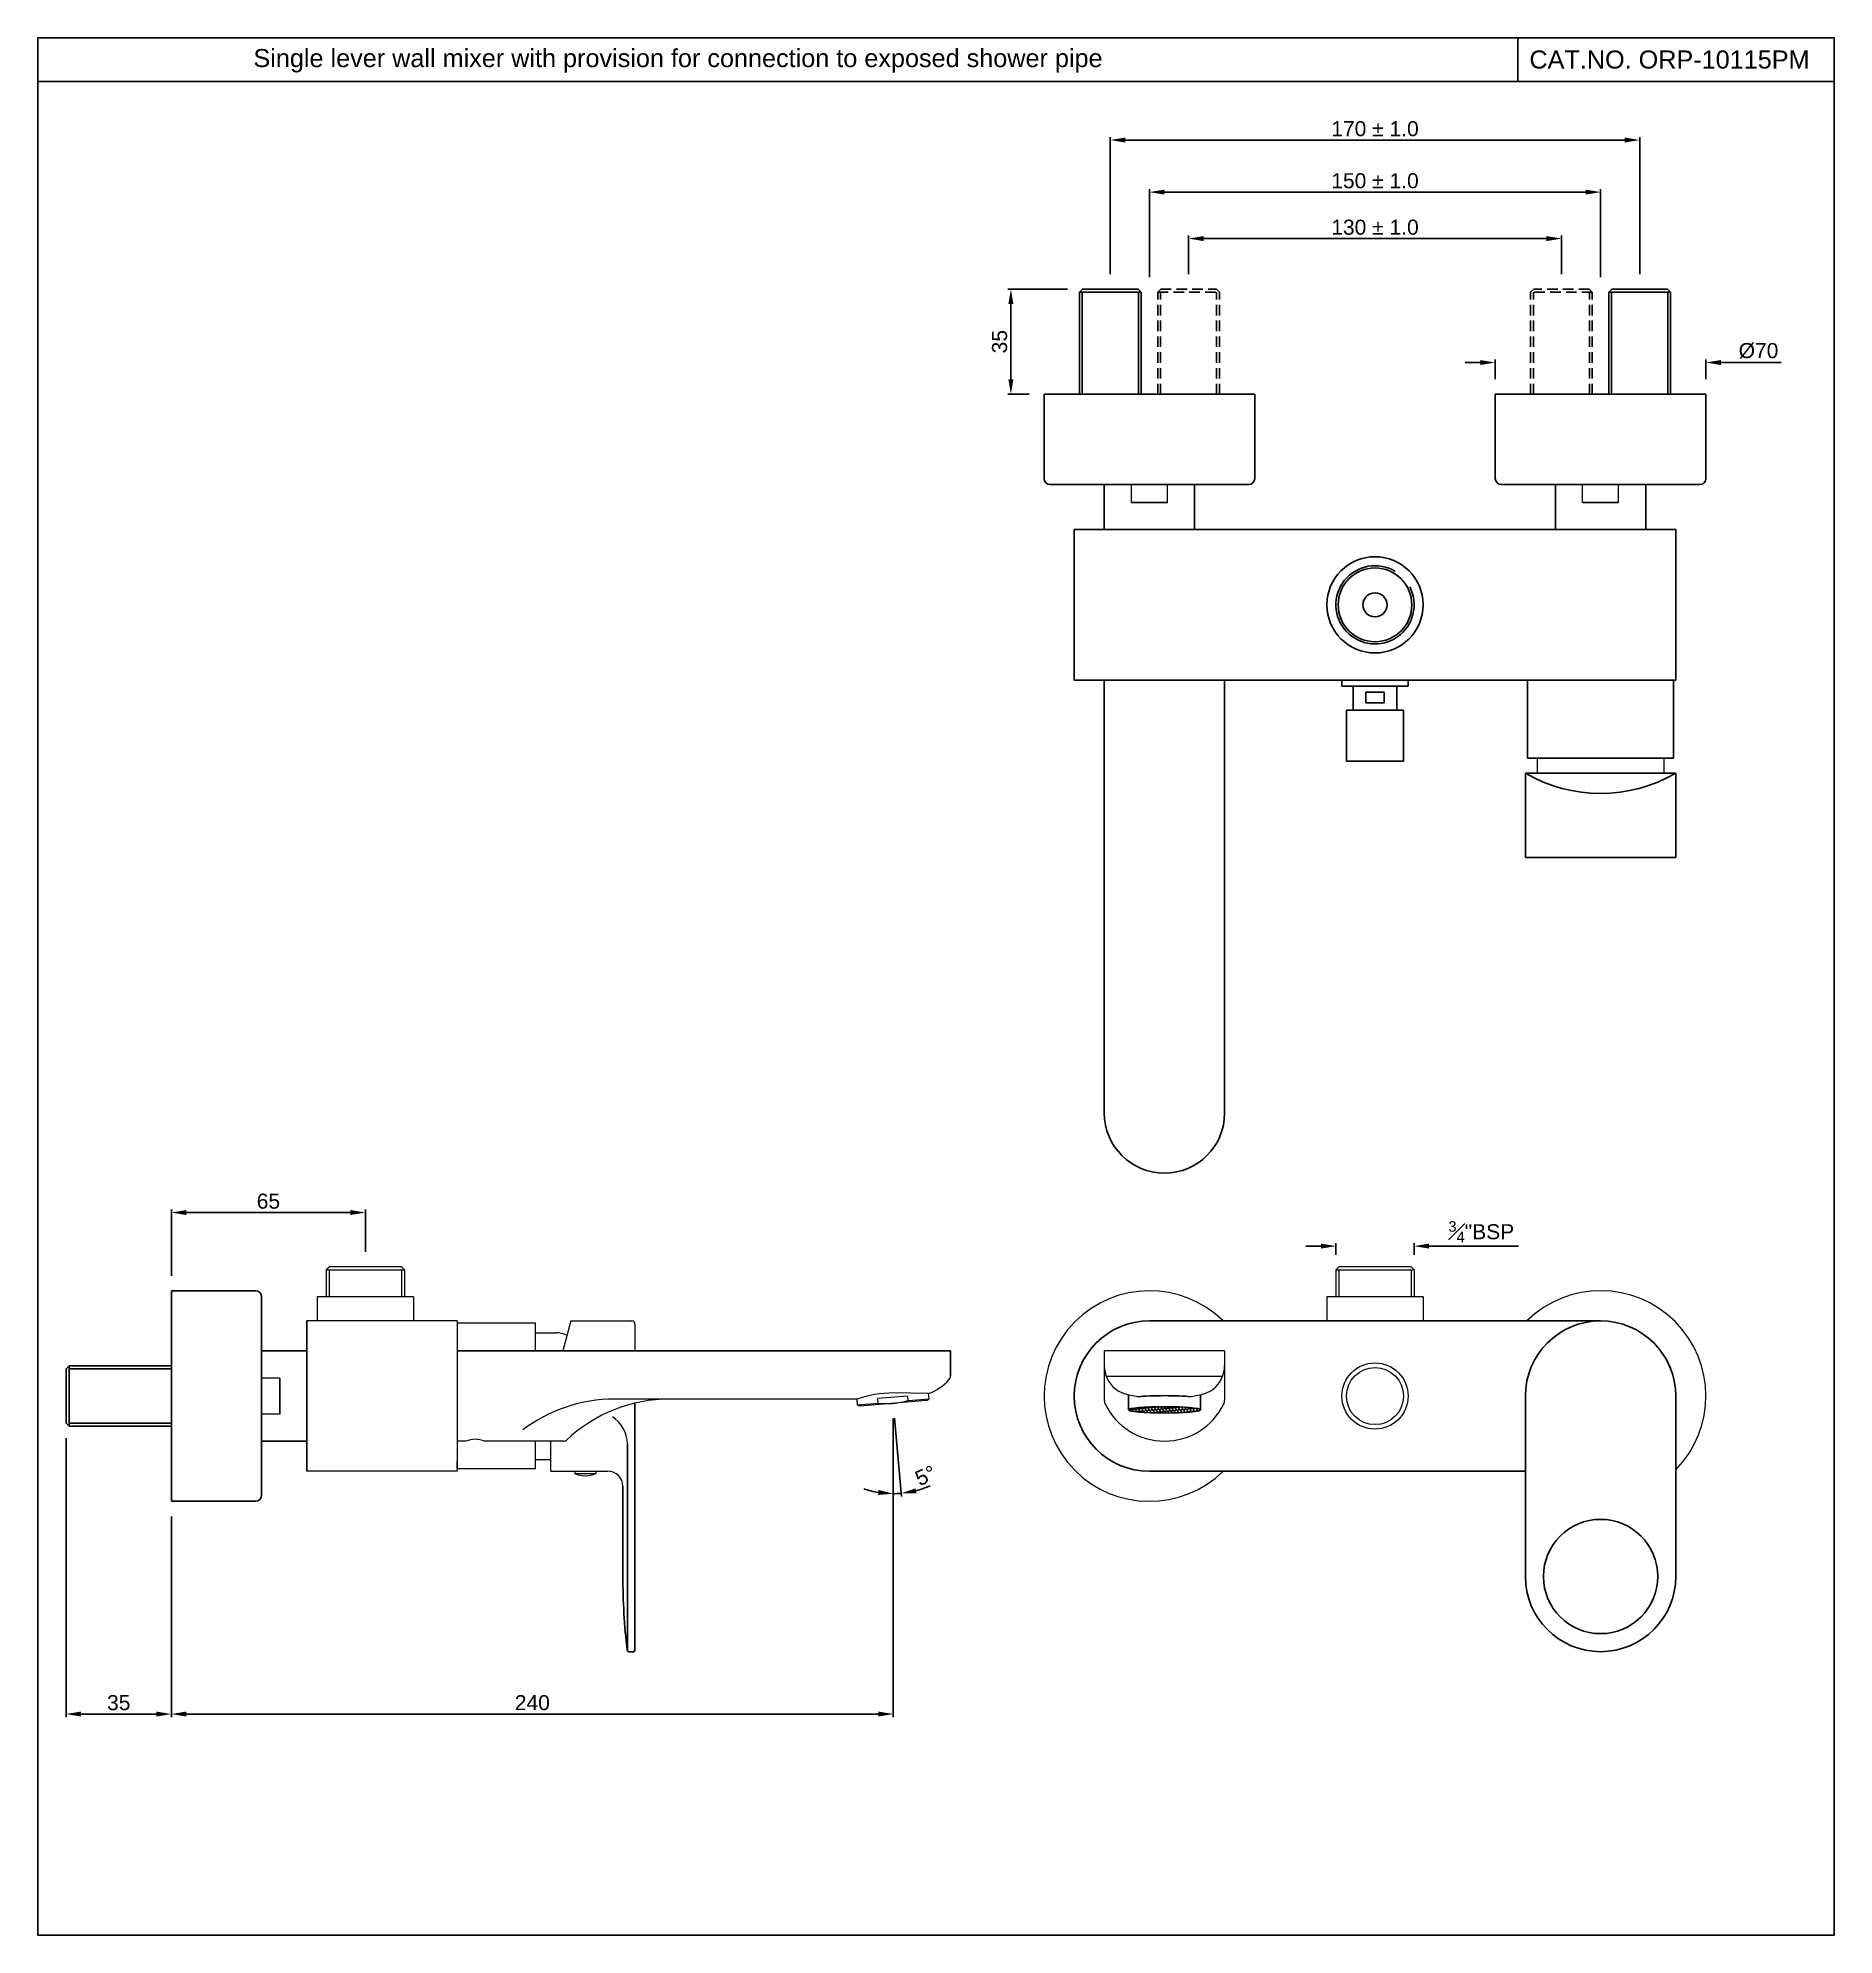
# Model space of a CAD drawing. Header units: inches. Extents: x 777 to 1374, y 329 to 960.
import ezdxf

# ---------------------------------------------------------------- set-up
doc = ezdxf.new("R2010")
doc.units = ezdxf.units.IN
doc.header["$MEASUREMENT"] = 0
doc.linetypes.add('HIDDEN2', pattern=[0.1875, 0.125, -0.0625])
doc.styles.get("Standard").update_dxf_attribs({"font": 'arial.ttf'})
doc.dimstyles.new('VIKAS', dxfattribs={"dimtxt": 5, "dimasz": 5, "dimexe": 1, "dimexo": 5, "dimgap": 1.2, "dimtad": 3, "dimdec": 1, "dimzin": 12, "dimdsep": 46, "dimtxsty": 'Standard', "dimcen": 0.5, "dimadec": 0, "dimazin": 3, "dimtfac": 1, "dimtdec": 1, "dimtofl": 0, "dimtmove": 0, "dimatfit": 1, "dimfxl": 1, "dimtolj": 1, "dimtzin": 0, "dimarcsym": 0})

# ---------------------------------------------------------------- blocks, each defined once
blk = doc.blocks.new('*D2')
at = {"color": 0, "lineweight": -2, "transparency": 16777216}
for p, q in [((1203.64, 558.43), (1198.64, 558.43)), ((1208.64, 555.57), (1208.64, 559.43)), ((1234.64, 555.57), (1234.64, 559.43)), ((1239.64, 558.43), (1269.31, 558.43))]:
    blk.add_line(p, q, dxfattribs=at)
at = {"color": 0, "transparency": 16777216}
for points in [[(1203.64, 559.27), (1203.64, 557.6), (1208.64, 558.43)], [(1239.64, 559.27), (1239.64, 557.6), (1234.64, 558.43)]]:
    blk.add_solid(points, dxfattribs=at)
at = {"layer": 'Defpoints', "color": 0, "transparency": 16777216}
for p in [(1234.64, 558.43), (1208.64, 550.57), (1234.64, 550.57)]:
    blk.add_point(p, dxfattribs=at)
at = {"color": 0, "transparency": 16777216, "insert": (1256.98, 563.22), "char_height": 5, "attachment_point": 5}
blk.add_mtext('\\A1;{\\H0.7x;\\S3#4;}"BSP', dxfattribs=at)
blk = doc.blocks.new('*D3')
at = {"color": 0, "lineweight": -2, "transparency": 16777216}
for p, q in [((786.49, 494.57), (786.49, 401.83)), ((821.49, 468.57), (821.49, 401.83)), ((791.49, 402.83), (816.49, 402.83))]:
    blk.add_line(p, q, dxfattribs=at)
at = {"color": 0, "transparency": 16777216}
for points in [[(791.49, 403.67), (791.49, 402), (786.49, 402.83)], [(816.49, 403.67), (816.49, 402), (821.49, 402.83)]]:
    blk.add_solid(points, dxfattribs=at)
at = {"layer": 'Defpoints', "color": 0, "transparency": 16777216}
for p in [(786.49, 499.57), (821.49, 473.57), (821.49, 402.83)]:
    blk.add_point(p, dxfattribs=at)
at = {"color": 0, "transparency": 16777216, "insert": (803.99, 406.59), "char_height": 5, "attachment_point": 5}
blk.add_mtext('\\A1;35', dxfattribs=at)
blk = doc.blocks.new('*D4')
at = {"color": 0, "lineweight": -2, "transparency": 16777216}
for p, q in [((1061.49, 501.15), (1061.49, 401.83)), ((821.49, 468.57), (821.49, 401.83)), ((826.49, 402.83), (1056.49, 402.83))]:
    blk.add_line(p, q, dxfattribs=at)
at = {"color": 0, "transparency": 16777216}
for points in [[(826.49, 403.67), (826.49, 402), (821.49, 402.83)], [(1056.49, 403.67), (1056.49, 402), (1061.49, 402.83)]]:
    blk.add_solid(points, dxfattribs=at)
at = {"layer": 'Defpoints', "color": 0, "transparency": 16777216}
for p in [(1061.49, 506.15), (821.49, 473.57), (1061.49, 402.83)]:
    blk.add_point(p, dxfattribs=at)
at = {"color": 0, "transparency": 16777216, "insert": (941.49, 406.59), "char_height": 5, "attachment_point": 5}
blk.add_mtext('\\A1;240', dxfattribs=at)
blk = doc.blocks.new('*D5')
at = {"color": 0, "lineweight": -2, "transparency": 16777216}
for p, q in [((1061.49, 501.15), (1061.49, 475.1)), ((1061.92, 501.17), (1064.2, 475.21))]:
    blk.add_line(p, q, dxfattribs=at)
for start, end in [(250.9132, 260.4566), (270, 275), (284.5434, 294.0868)]:
    blk.add_arc((1061.49, 506.15), 30.05, start, end, dxfattribs=at)
at = {"color": 0, "transparency": 16777216}
for points in [[(1056.58, 477.34), (1056.44, 475.68), (1061.49, 476.1)], [(1069.18, 476.24), (1068.89, 477.88), (1064.11, 476.21)]]:
    blk.add_solid(points, dxfattribs=at)
at = {"layer": 'Defpoints', "color": 0, "transparency": 16777216}
for p in [(1061.31, 508.14), (1061.49, 508.16), (1061.49, 506.15), (1061.49, 506.15), (1062.36, 476.11)]:
    blk.add_point(p, dxfattribs=at)
at = {"color": 0, "transparency": 16777216, "insert": (1072.23, 482.13), "char_height": 5, "attachment_point": 5, "rotation": 24.0868}
blk.add_mtext('\\A1;5°', dxfattribs=at)
blk = doc.blocks.new('*D6')
at = {"color": 0, "lineweight": -2, "transparency": 16777216}
for p, q in [((821.49, 548.57), (821.49, 570.59)), ((826.49, 569.59), (880.99, 569.59)), ((885.99, 556.57), (885.99, 570.59))]:
    blk.add_line(p, q, dxfattribs=at)
at = {"color": 0, "transparency": 16777216}
for points in [[(826.49, 570.43), (826.49, 568.76), (821.49, 569.59)], [(880.99, 570.43), (880.99, 568.76), (885.99, 569.59)]]:
    blk.add_solid(points, dxfattribs=at)
at = {"layer": 'Defpoints', "color": 0, "transparency": 16777216}
for p in [(885.99, 569.59), (885.99, 551.57), (821.49, 543.57)]:
    blk.add_point(p, dxfattribs=at)
at = {"color": 0, "transparency": 16777216, "insert": (853.74, 573.35), "char_height": 5, "attachment_point": 5}
blk.add_mtext('\\A1;65', dxfattribs=at)
blk = doc.blocks.new('*D7')
at = {"color": 0, "lineweight": -2, "transparency": 16777216}
for p, q in [((1146.64, 880.67), (1146.64, 909.91)), ((1291.64, 908.91), (1151.64, 908.91)), ((1296.64, 880.67), (1296.64, 909.91))]:
    blk.add_line(p, q, dxfattribs=at)
at = {"color": 0, "transparency": 16777216}
for points in [[(1151.64, 909.74), (1151.64, 908.08), (1146.64, 908.91)], [(1291.64, 909.74), (1291.64, 908.08), (1296.64, 908.91)]]:
    blk.add_solid(points, dxfattribs=at)
at = {"layer": 'Defpoints', "color": 0, "transparency": 16777216}
for p in [(1146.64, 908.91), (1146.64, 875.67), (1296.64, 875.67)]:
    blk.add_point(p, dxfattribs=at)
at = {"color": 0, "transparency": 16777216, "insert": (1221.64, 912.66), "char_height": 5, "attachment_point": 5}
blk.add_mtext('\\A1;150 %%P 1.0', dxfattribs=at)
blk = doc.blocks.new('*D8')
at = {"color": 0, "lineweight": -2, "transparency": 16777216}
for p, q in [((1159.64, 881.67), (1159.64, 894.45)), ((1164.64, 893.45), (1278.64, 893.45)), ((1283.64, 881.67), (1283.64, 894.45))]:
    blk.add_line(p, q, dxfattribs=at)
at = {"color": 0, "transparency": 16777216}
for points in [[(1164.64, 894.29), (1164.64, 892.62), (1159.64, 893.45)], [(1278.64, 894.29), (1278.64, 892.62), (1283.64, 893.45)]]:
    blk.add_solid(points, dxfattribs=at)
at = {"layer": 'Defpoints', "color": 0, "transparency": 16777216}
for p in [(1283.64, 893.45), (1159.64, 876.67), (1283.64, 876.67)]:
    blk.add_point(p, dxfattribs=at)
at = {"color": 0, "transparency": 16777216, "insert": (1221.64, 897.21), "char_height": 5, "attachment_point": 5}
blk.add_mtext('\\A1;130 %%P 1.0', dxfattribs=at)
blk = doc.blocks.new('*D9')
at = {"color": 0, "lineweight": -2, "transparency": 16777216}
for p, q in [((1133.64, 881.67), (1133.64, 927.21)), ((1138.64, 926.21), (1304.64, 926.21)), ((1309.64, 881.67), (1309.64, 927.21))]:
    blk.add_line(p, q, dxfattribs=at)
at = {"color": 0, "transparency": 16777216}
for points in [[(1138.64, 927.05), (1138.64, 925.38), (1133.64, 926.21)], [(1304.64, 927.05), (1304.64, 925.38), (1309.64, 926.21)]]:
    blk.add_solid(points, dxfattribs=at)
at = {"layer": 'Defpoints', "color": 0, "transparency": 16777216}
for p in [(1309.64, 926.21), (1133.64, 876.67), (1309.64, 876.67)]:
    blk.add_point(p, dxfattribs=at)
at = {"color": 0, "transparency": 16777216, "insert": (1221.64, 929.97), "char_height": 5, "attachment_point": 5}
blk.add_mtext('\\A1;170 %%P 1.0', dxfattribs=at)
blk = doc.blocks.new('*D10')
at = {"color": 0, "lineweight": -2, "transparency": 16777216}
for p, q in [((1256.64, 852.24), (1251.64, 852.24)), ((1261.64, 846.67), (1261.64, 853.24)), ((1331.64, 846.67), (1331.64, 853.24)), ((1336.64, 852.24), (1356.63, 852.24))]:
    blk.add_line(p, q, dxfattribs=at)
at = {"color": 0, "transparency": 16777216}
for points in [[(1256.64, 853.07), (1256.64, 851.41), (1261.64, 852.24)], [(1336.64, 853.07), (1336.64, 851.41), (1331.64, 852.24)]]:
    blk.add_solid(points, dxfattribs=at)
at = {"layer": 'Defpoints', "color": 0, "transparency": 16777216}
for p in [(1261.64, 852.24), (1261.64, 841.67), (1331.64, 841.67)]:
    blk.add_point(p, dxfattribs=at)
at = {"color": 0, "transparency": 16777216, "insert": (1349.14, 856.13), "char_height": 5, "attachment_point": 5}
blk.add_mtext('\\A1;%%C70', dxfattribs=at)
blk = doc.blocks.new('*D11')
at = {"color": 0, "lineweight": -2, "transparency": 16777216}
for p, q in [((1119.39, 876.67), (1099.59, 876.67)), ((1100.59, 871.67), (1100.59, 846.67)), ((1106.64, 841.67), (1099.59, 841.67))]:
    blk.add_line(p, q, dxfattribs=at)
at = {"color": 0, "transparency": 16777216}
for points in [[(1099.76, 871.67), (1101.43, 871.67), (1100.59, 876.67)], [(1099.76, 846.67), (1101.43, 846.67), (1100.59, 841.67)]]:
    blk.add_solid(points, dxfattribs=at)
at = {"layer": 'Defpoints', "color": 0, "transparency": 16777216}
for p in [(1124.39, 876.67), (1100.59, 841.67), (1111.64, 841.67)]:
    blk.add_point(p, dxfattribs=at)
at = {"color": 0, "transparency": 16777216, "insert": (1096.84, 859.17), "char_height": 5, "attachment_point": 5, "rotation": 90}
blk.add_mtext('\\A1;35', dxfattribs=at)

msp = doc.modelspace()

# ---------------------------------------------------------------- hatches: boundary and pattern name
h = msp.add_hatch()
h.set_pattern_fill('HONEY', color=256, scale=4.9, angle=36)
h.set_pattern_definition([(36, (-1113.0637, 216.2638), (0.43149923, 0.96916313), [0.6125, -1.225]), (156, (-1113.0637, 216.2638), (-1.0550695, -0.11089227), [0.6125, -1.225]), (96, (-1113.0637, 216.2638), (-0.62357028, 0.85827085), [-1.225, 0.6125])])
edge = h.paths.add_edge_path()
edge.add_ellipse((1151.64, 503.98), major_axis=(-12, 0), ratio=0.087016, start_angle=0, end_angle=360)

# ---------------------------------------------------------------- linework, layer by layer
for p, q in [((1269.1, 960.17), (1269.1, 945.64)), ((1374.25, 945.64), (777.13, 945.64)), ((1124.39, 876.67), (1123.39, 875.67)), ((1123.39, 841.67), (1123.39, 875.67)), ((1143.89, 875.67), (1123.39, 875.67)), ((1124.29, 841.67), (1124.29, 875.67)), ((1142.89, 876.67), (1124.39, 876.67)), ((1143.89, 875.67), (1142.89, 876.67)), ((1142.99, 841.67), (1142.99, 875.67)), ((1143.89, 841.67), (1143.89, 875.67)), ((1299.39, 875.67), (1300.39, 876.67)), ((1299.39, 841.67), (1299.39, 875.67)), ((1299.39, 875.67), (1319.89, 875.67)), ((1300.29, 841.67), (1300.29, 875.67)), ((1300.39, 876.67), (1318.89, 876.67)), ((1318.89, 876.67), (1319.89, 875.67)), ((1318.99, 841.67), (1318.99, 875.67)), ((1319.89, 841.67), (1319.89, 875.67)), ((1181.64, 841.67), (1111.64, 841.67)), ((1111.64, 841.67), (1111.64, 813.67)), ((1181.64, 813.67), (1181.64, 841.67)), ((1261.64, 841.67), (1331.64, 841.67)), ((1261.64, 813.67), (1261.64, 841.67)), ((1331.64, 841.67), (1331.64, 813.67)), ((1179.64, 811.67), (1113.64, 811.67)), ((1131.64, 796.67), (1131.64, 811.67)), ((1161.64, 796.67), (1161.64, 811.67)), ((1263.64, 811.67), (1329.64, 811.67)), ((1281.64, 796.67), (1281.64, 811.67)), ((1311.64, 796.67), (1311.64, 811.67)), ((1140.64, 805.67), (1152.64, 805.67)), ((1302.64, 805.67), (1290.64, 805.67)), ((1121.64, 746.67), (1121.64, 796.67)), ((1321.64, 796.67), (1121.64, 796.67)), ((1321.64, 746.67), (1321.64, 796.67)), ((1321.64, 746.67), (1121.64, 746.67)), ((1131.64, 602.67), (1131.64, 746.67)), ((1171.64, 602.67), (1171.64, 746.67)), ((1210.64, 744.67), (1210.64, 746.67)), ((1232.64, 746.67), (1210.64, 746.67)), ((1232.64, 744.67), (1210.64, 744.67)), ((1214.39, 736.67), (1214.39, 744.67)), ((1228.89, 736.67), (1228.89, 744.67)), ((1232.64, 744.67), (1232.64, 746.67)), ((1272.39, 746.67), (1272.39, 720.67)), ((1320.89, 746.67), (1320.89, 720.67)), ((1218.64, 739.11), (1218.64, 742.58)), ((1218.64, 742.58), (1224.64, 742.58)), ((1218.64, 739.11), (1224.64, 739.11)), ((1224.64, 739.11), (1224.64, 742.58)), ((1212.14, 719.67), (1212.14, 736.67)), ((1231.14, 736.67), (1212.14, 736.67)), ((1231.14, 719.67), (1231.14, 736.67)), ((1231.14, 719.67), (1212.14, 719.67)), ((1320.89, 720.67), (1272.39, 720.67)), ((1321.64, 715.67), (1271.64, 715.67)), ((1271.64, 687.67), (1271.64, 715.67)), ((1321.64, 687.67), (1321.64, 715.67)), ((1321.64, 687.67), (1271.64, 687.67)), ((821.49, 543.57), (821.49, 473.57)), ((849.49, 543.57), (821.49, 543.57)), ((851.49, 541.57), (851.49, 475.57)), ((866.49, 533.57), (866.49, 483.57)), ((1146.64, 533.57), (1296.64, 533.57)), ((787.49, 518.57), (787.49, 498.57)), ((866.49, 523.57), (851.49, 523.57)), ((916.49, 523.57), (1080.49, 523.57)), ((1080.49, 523.57), (1080.49, 515.31)), ((857.49, 502.57), (857.49, 514.57)), ((975.59, 506.2), (975.59, 424.07)), ((1139.64, 509.07), (1139.64, 503.98)), ((1163.64, 509.07), (1163.64, 503.98)), ((1271.64, 508.57), (1271.64, 448.57)), ((1321.64, 508.57), (1321.64, 448.57)), ((866.49, 493.57), (851.49, 493.57)), ((973.09, 423.84), (973.09, 492.68)), ((1271.64, 483.57), (1146.64, 483.57)), ((821.49, 473.57), (849.49, 473.57)), ((971.59, 478.57), (971.59, 448.57)), ((973.53, 423.57), (975.09, 423.57))]:
    msp.add_line(p, q)
at = {"linetype": 'HIDDEN2', "ltscale": 28}
for p, q in [((1149.39, 875.67), (1150.39, 876.67)), ((1149.39, 841.67), (1149.39, 875.67)), ((1149.39, 875.67), (1169.89, 875.67)), ((1150.29, 841.67), (1150.29, 875.67)), ((1150.39, 876.67), (1168.89, 876.67)), ((1168.89, 876.67), (1169.89, 875.67)), ((1168.99, 841.67), (1168.99, 875.67)), ((1169.89, 841.67), (1169.89, 875.67)), ((1274.39, 876.67), (1273.39, 875.67)), ((1273.39, 841.67), (1273.39, 875.67)), ((1293.89, 875.67), (1273.39, 875.67)), ((1274.29, 841.67), (1274.29, 875.67)), ((1292.89, 876.67), (1274.39, 876.67)), ((1293.89, 875.67), (1292.89, 876.67)), ((1292.99, 841.67), (1292.99, 875.67)), ((1293.89, 841.67), (1293.89, 875.67))]:
    msp.add_line(p, q, dxfattribs=at)
at = {"lineweight": 13}
for p, q in [((1140.64, 805.67), (1140.64, 811.67)), ((1152.64, 805.67), (1152.64, 811.67)), ((1290.64, 805.67), (1290.64, 811.67)), ((1302.64, 805.67), (1302.64, 811.67)), ((1275.59, 720.67), (1275.59, 715.67)), ((1317.69, 720.67), (1317.69, 715.67)), ((873.99, 551.57), (872.99, 550.57)), ((872.99, 550.57), (872.99, 541.57)), ((872.99, 550.57), (898.99, 550.57)), ((897.99, 551.57), (873.99, 551.57)), ((873.99, 550.57), (873.99, 541.57)), ((897.99, 551.57), (898.99, 550.57)), ((897.99, 550.57), (897.99, 541.57)), ((898.99, 550.57), (898.99, 541.57)), ((1209.64, 551.57), (1208.64, 550.57)), ((1208.64, 550.57), (1208.64, 541.57)), ((1208.64, 550.57), (1234.64, 550.57)), ((1233.64, 551.57), (1209.64, 551.57)), ((1209.64, 550.57), (1209.64, 541.57)), ((1233.64, 551.57), (1234.64, 550.57)), ((1233.64, 550.57), (1233.64, 541.57)), ((1234.64, 550.57), (1234.64, 541.57)), ((901.99, 541.57), (869.99, 541.57)), ((869.99, 541.57), (869.99, 533.57)), ((901.99, 541.57), (901.99, 533.57)), ((1237.64, 541.57), (1205.64, 541.57)), ((1205.64, 541.57), (1205.64, 533.57)), ((1237.64, 541.57), (1237.64, 533.57)), ((916.49, 533.57), (866.49, 533.57)), ((916.49, 533.57), (916.49, 483.57)), ((916.49, 532.82), (916.49, 530.32)), ((942.49, 532.82), (916.49, 532.82)), ((942.49, 523.57), (942.49, 532.82)), ((954.29, 533.57), (951.61, 523.57)), ((954.29, 533.57), (974.59, 533.57)), ((975.59, 532.57), (975.59, 523.57)), ((942.49, 529.62), (949.29, 529.62)), ((916.49, 523.57), (916.49, 493.57)), ((1171.64, 523.57), (1131.64, 523.57)), ((1131.64, 523.57), (1131.64, 507.23)), ((1171.64, 523.57), (1171.64, 507.23)), ((857.49, 514.57), (851.49, 514.57)), ((1132.28, 515.19), (1171.01, 515.19)), ((1049.32, 507.57), (968.73, 507.57)), ((1049.32, 507.57), (1049.49, 505.6)), ((1049.49, 505.6), (1056.46, 506.21)), ((1050.4, 505.18), (1049.49, 505.6)), ((1072.58, 507.12), (1050.4, 505.18)), ((1066.3, 508.58), (1056.33, 507.71)), ((1056.46, 506.21), (1056.33, 507.71)), ((1073.25, 509.4), (1061.56, 509.62)), ((1066.43, 507.08), (1066.3, 508.58)), ((1066.43, 507.08), (1073.4, 507.69)), ((1072.58, 507.12), (1073.4, 507.69)), ((1073.4, 507.69), (1073.25, 509.4)), ((857.49, 502.57), (851.49, 502.57)), ((919.34, 493.57), (916.49, 493.57)), ((952.1, 493.57), (925.64, 493.57)), ((942.49, 484.32), (942.49, 493.57)), ((947.59, 483.57), (947.59, 493.57)), ((916.49, 484.32), (916.49, 486.82)), ((942.49, 487.52), (947.59, 487.52)), ((916.49, 483.57), (866.49, 483.57)), ((942.49, 484.32), (916.49, 484.32)), ((947.59, 483.57), (966.59, 483.57)), ((955.59, 483.57), (955.59, 482.82)), ((955.59, 482.82), (962.59, 482.82)), ((962.59, 483.57), (962.59, 482.82))]:
    msp.add_line(p, q, dxfattribs=at)
at = {"linetype": 'Continuous'}
for p, q in [((786.49, 517.57), (787.49, 518.57)), ((786.49, 517.57), (786.49, 499.57)), ((787.49, 518.57), (821.49, 518.57)), ((787.49, 517.57), (821.49, 517.57)), ((786.49, 499.57), (787.49, 498.57)), ((787.49, 499.57), (821.49, 499.57)), ((787.49, 498.57), (821.49, 498.57))]:
    msp.add_line(p, q, dxfattribs=at)
msp.add_lwpolyline([(1374.25, 960.17), (777.13, 960.17), (777.13, 329.34), (1374.25, 329.34)], close=True)
for centre, radius in [((1221.64, 771.67), 16), ((1221.64, 771.67), 12.25), ((1221.64, 771.67), 4), ((1296.64, 448.57), 19)]:
    msp.add_circle(centre, radius)
at = {"lineweight": 13}
for radius in [11, 9.5]:
    msp.add_circle((1221.64, 508.57), radius, dxfattribs=at)
for centre, radius, start, end in [((1113.64, 813.67), 2, 180, 270), ((1179.64, 813.67), 2, 270, 0), ((1263.64, 813.67), 2, 180, 270), ((1329.64, 813.67), 2, 270, 0), ((1221.64, 771.67), 13, 58.92013, 27.14554), ((1296.64, 758.97), 50, 240, 300), ((1151.64, 602.67), 20, 180, 0), ((849.49, 541.57), 2, 0, 90), ((1146.64, 508.57), 25, 90, 270), ((1296.64, 508.57), 25, 0, 180), ((849.49, 475.57), 2, 270, 0), ((1180.67, 448.57), 209.08, 180, 186.74548), ((1296.64, 448.57), 25, 180, 0), ((973.53, 424.07), 0.5, 186.74548, 270), ((975.09, 424.07), 0.5, 270, 0)]:
    msp.add_arc(centre, radius, start, end)
for centre, radius, start, end in [((1146.64, 508.57), 35, 45.58469, 314.41531), ((1296.64, 508.57), 35, 315.58469, 134.41531), ((974.59, 532.57), 1, 0, 90), ((949.17, 520.26), 9.36, 65.81704, 89.30174), ((1141.64, 518.71), 10, 180, 231.15285), ((1161.64, 518.71), 10, 308.84715, 0), ((1067.46, 525.15), 16.78, 290.18515, 318.26468), ((1078.49, 515.31), 2, 318.26468, 0), ((968.73, 457.57), 50, 90, 127.40121), ((987.2, 457.57), 50, 90, 133.49036), ((1061.98, 469.42), 40.2, 90.59721, 108.36077), ((1059.29, 531.3), 25.25, 263.57881, 286.42119), ((1134.64, 507.23), 3, 180, 205.81515), ((1151.64, 515.46), 21.88, 205.81515, 334.18485), ((1140.39, 517.15), 8, 231.15285, 254.06062), ((1151.64, 556.55), 48.98, 254.06062, 259.62943), ((1151.64, 556.55), 48.98, 280.37057, 285.93938), ((1162.9, 517.15), 8, 285.93938, 308.84715), ((1168.64, 507.23), 3, 334.18485, 0), ((962.32, 492.58), 10.77, 0.52879, 57.60613), ((922.49, 485.95), 8.25, 67.55508, 112.44492), ((952.1, 494.57), 1, 270, 313.49036), ((959.09, 490.61), 8.54, 245.81049, 294.18951), ((966.59, 478.57), 5, 0, 90)]:
    msp.add_arc(centre, radius, start, end, dxfattribs=at)
msp.add_ellipse((1151.64, 503.98), major_axis=(-12, 0), ratio=0.087016)
msp.add_ellipse((1151.64, 507.66), major_axis=(-12, 0), ratio=0.087016, start_param=3.887037, end_param=5.537741)

# ---------------------------------------------------------------- texts
at = {"char_height": 6, "attachment_point": 1}
for s, width, insert in [('Single lever wall mixer with provision for connection to exposed shower pipe', 359.9309, (848.77, 956.47)), ('CAT.NO. ORP-10115PM', 113.0225, (1272.97, 956))]:
    msp.add_mtext_dynamic_manual_height_columns(s, width=width, gutter_width=1, heights=[0], dxfattribs=dict(at, insert=insert))

# ---------------------------------------------------------------- dimensions: what is measured, and where the dimension line sits
for base, p1, p2, text, picture, middle in [((1309.64, 926.21), (1133.64, 876.67), (1309.64, 876.67), '170 %%P 1.0', '*D9', (1221.64, 929.97)), ((1146.64, 908.91), (1296.64, 875.67), (1146.64, 875.67), '<> %%P 1.0', '*D7', (1221.64, 912.66)), ((1283.64, 893.45), (1159.64, 876.67), (1283.64, 876.67), '130 %%P 1.0', '*D8', (1221.64, 897.21))]:
    dim = msp.add_linear_dim(base=base, p1=p1, p2=p2, text=text, dimstyle='VIKAS')
    dim.commit()
    dim.dimension.update_dxf_attribs({"geometry": picture, "text_midpoint": middle})
dim = msp.add_linear_dim(base=(1100.59, 841.67), p1=(1124.39, 876.67), p2=(1111.64, 841.67), angle=90, dimstyle='VIKAS')
dim.commit()
dim.dimension.update_dxf_attribs({"geometry": '*D11', "text_midpoint": (1096.84, 859.17)})
for base, p1, p2, text, picture, middle in [((1261.64, 852.24), (1331.64, 841.67), (1261.64, 841.67), '%%C<>', '*D10', (1349.14, 852.24)), ((1234.64, 558.43), (1208.64, 550.57), (1234.64, 550.57), '{\\H0.7x;\\S3#4;}"BSP', '*D2', (1256.98, 558.43))]:
    dim = msp.add_linear_dim(base=base, p1=p1, p2=p2, text=text, dimstyle='VIKAS')
    dim.commit()
    dim.dimension.update_dxf_attribs({"geometry": picture, "text_midpoint": middle, "dimtype": 160})
dim = msp.add_linear_dim(base=(885.98893115, 569.59314956), p1=(821.48893115, 543.57268268), p2=(885.98893115, 551.57268268), dimstyle='VIKAS', override={"dimdec": 0})
dim.commit()
dim.dimension.update_dxf_attribs({"geometry": '*D6', "text_midpoint": (853.73893115, 573.3460145)})
for base, p1, p2, picture, middle in [((1061.49, 402.83), (821.49, 473.57), (1061.49, 506.15), '*D4', (941.49, 406.59)), ((821.49, 402.83), (786.49, 499.57), (821.49, 473.57), '*D3', (803.99, 406.59))]:
    dim = msp.add_linear_dim(base=base, p1=p1, p2=p2, dimstyle='VIKAS')
    dim.commit()
    dim.dimension.update_dxf_attribs({"geometry": picture, "text_midpoint": middle})
dim = msp.add_angular_dim_2l(base=(1062.36, 476.11), line1=((1061.49, 506.15), (1061.31, 508.14)), line2=((1061.49, 506.15), (1061.49, 508.16)), dimstyle='VIKAS', override={"dimtofl": 1})
dim.commit()
dim.dimension.update_dxf_attribs({"geometry": '*D5', "text_midpoint": (1073.75, 478.71), "dimtype": 162})

doc.saveas('drawing.dxf')
